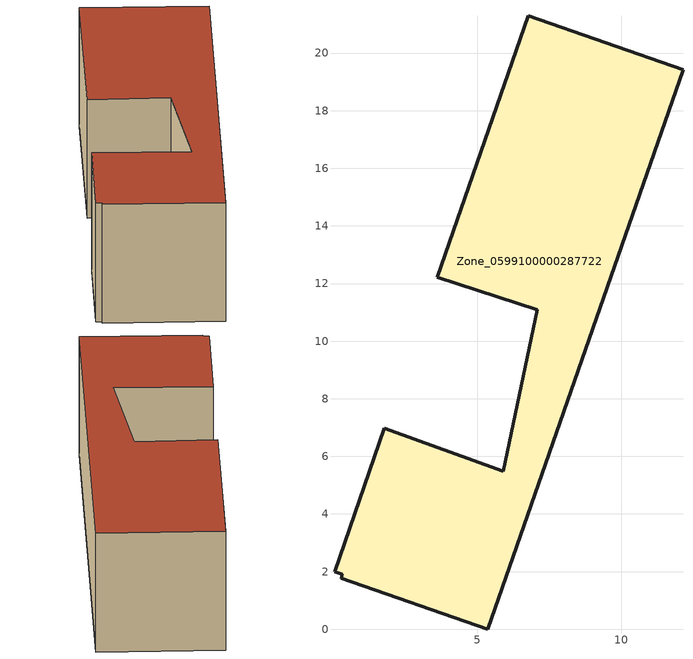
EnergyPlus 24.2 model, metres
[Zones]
Zone_0599100000287722
 floor ground (C_G): 1.78,6.97 5.9,5.48 7.09,11.08 3.61,12.22 6.77,21.29 12.14,19.42 5.37,0 0.27,1.78 0.31,1.9 0.04,2 z0
 wall outside (C_F): 12.14,19.42 6.77,21.29 3.61,12.22 7.09,11.08 5.9,5.48 1.78,6.97 0.04,2 0.31,1.9 0.27,1.78 5.37,0 12.14,19.42 z0:5.72
 roof outside (C_R): 0.04,2 0.31,1.9 0.27,1.78 5.37,0 12.14,19.42 6.77,21.29 3.61,12.22 7.09,11.08 5.9,5.48 1.78,6.97 z5.72
[BUILDING]
Pand.0599100000287722: North Axis=0; Terrain=City; Loads Convergence Tolerance Value=0.04; Temperature Convergence Tolerance Value=0.4; Solar Distribution=FullExterior; Maximum Number of Warmup Days=25; Minimum Number of Warmup Days=1
[Site:Location]
Rotterdam.The.Hague.AP_ZH_NLD Design_Conditions: Latitude=51.96; Longitude=4.45; Time Zone=1; Elevation=-4.5
[SITE:GROUNDTEMPERATURE:BUILDINGSURFACE]
18, 18, 18, 18, 18, 18, 18, 18, 18, 18, 18, 18
[MATERIAL] Thermal Absorptance=0.9; Solar Absorptance=0.7; Visible Absorptance=0.7
Name | Roughness | Thickness | Conductivity | Density | Specific Heat
G.TC.1992-2005 | MediumSmooth | 0.15 | 0.06 | 540 | 1210
F.TC.1992-2005 | Rough | 0.3 | 0.12 | 1920 | 840
R.TC.1992-2005 | MediumRough | 0.2 | 0.08 | 1500 | 1000
[CONSTRUCTION]
C_G: G.TC.1992-2005
C_F: F.TC.1992-2005
C_R: R.TC.1992-2005
[ZONE]
Zone_0599100000287722: Type=1; Multiplier=1; Ceiling Height=Autocalculate; Volume=Autocalculate; Floor Area=autocalculate; Part of Total Floor Area=Yes
[ZONEINFILTRATION:DESIGNFLOWRATE]
Infil_Zone_0599100000287722: Zone or ZoneList or Space or SpaceList=Zone_0599100000287722; Schedule=AlwaysOn; Design Flow Rate Calculation Method=Flow/Area; Flow Rate per Floor Area=0.0015; Constant Term Coefficient=1; Temperature Term Coefficient=0; Velocity Term Coefficient=0; Velocity Squared Term Coefficient=0
[HVACTEMPLATE:ZONE:IDEALLOADSAIRSYSTEM]
Zone_0599100000287722: Maximum Heating Supply Air Temperature=50; Minimum Cooling Supply Air Temperature=13; Maximum Heating Supply Air Humidity Ratio=0.0156; Minimum Cooling Supply Air Humidity Ratio=0.0077; Heating Limit=NoLimit; Cooling Limit=NoLimit; Dehumidification Control Type=ConstantSensibleHeatRatio; Cooling Sensible Heat Ratio=0.7; Dehumidification Setpoint=60; Humidification Control Type=None; Humidification Setpoint=30; Outdoor Air Method=None; Outdoor Air Flow Rate per Person=0.00944; Outdoor Air Flow Rate per Zone Floor Area=0; Outdoor Air Flow Rate per Zone=0; Demand Controlled Ventilation Type=None; Outdoor Air Economizer Type=NoEconomizer; Heat Recovery Type=None; Sensible Heat Recovery Effectiveness=0.7; Latent Heat Recovery Effectiveness=0.65
[ZONECONTROL:THERMOSTAT]
ThermostatControl_Zone_0599100000287722: Zone or ZoneList=Zone_0599100000287722; Control Type Schedule=DualSetpointControlType; Control 1=Thermostat_Zone_0599100000287722; Temperature Difference Between Cutout And Setpoint=0
[THERMOSTATSETPOINT:DUALSETPOINT]
Thermostat_Zone_0599100000287722: Heating Setpoint Temperature Schedule=HeatingSetpoint_Zone_0599100000287722; Cooling Setpoint Temperature Schedule=CoolingSetpoint_Zone_0599100000287722
[SCHEDULE:COMPACT]
HeatingSetpoint_Zone_0599100000287722: Through: 12/31, For: AllDays, Until: 24:00, 21
CoolingSetpoint_Zone_0599100000287722: Through: 12/31, For: AllDays, Until: 24:00, 24
DualSetpointControlType: Through: 12/31, For: AllDays, Until: 24:00, 4
AlwaysOn: Through: 12/31, For: AllDays, Until: 24:00, 1
